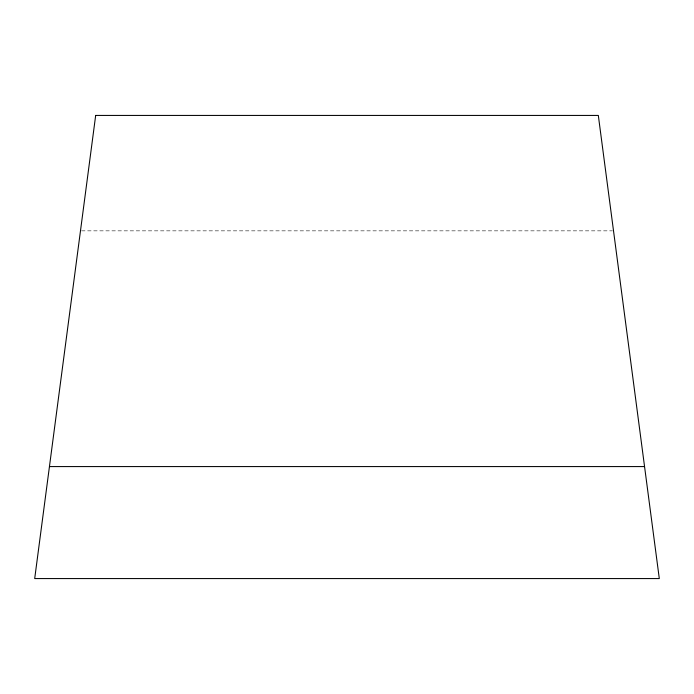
<?xml version="1.0" encoding="UTF-8"?>
<svg xmlns="http://www.w3.org/2000/svg" width="694" height="694" viewBox="0 0 694 694"><rect width="100%" height="100%" fill="white"/><g stroke="black" fill="none" stroke-linecap="round" stroke-linejoin="round"><path stroke-width="0.52" stroke-dasharray="3.47 2.6" d="M81.562 230.85L612.438 230.85"/><path stroke-width="1.04" d="M49.448 466.576L644.553 466.576M95.677 115.43L34.7 578.57L659.3 578.57L598.323 115.43L95.677 115.43"/></g></svg>
